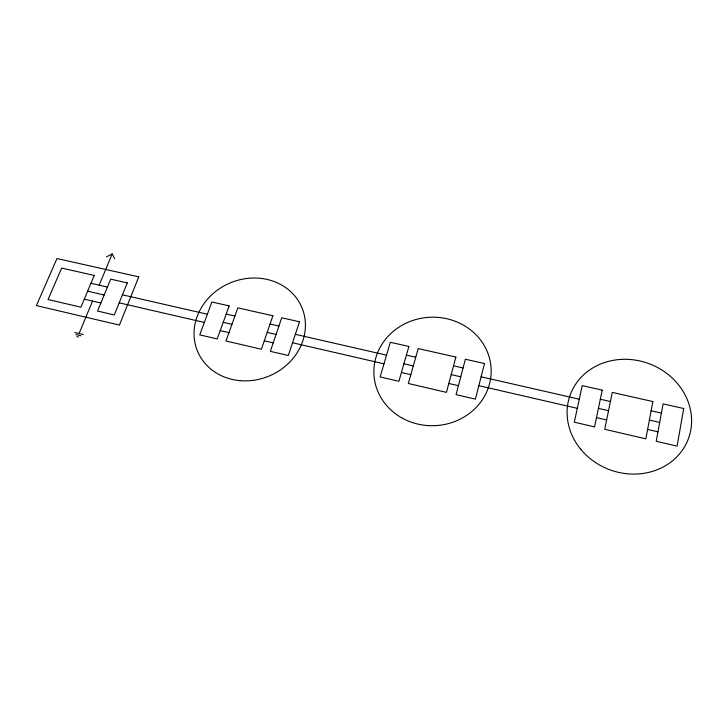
<?xml version="1.0" encoding="UTF-8"?>
<svg xmlns="http://www.w3.org/2000/svg" width="728" height="728" viewBox="0 0 728 728"><rect width="100%" height="100%" fill="white"/><g stroke="black" fill="none" stroke-linecap="round" stroke-linejoin="round"><path stroke-width="1.09" d="M79.079 333.524L92.565 301.083M99.19 285.167L112.176 253.926L114.669 258.695M106.488 256.884L112.176 253.926M90.955 283.301L107.453 287.05M226.199 314.077L234.907 316.061M270.043 324.06L278.906 326.071M406.406 355.091L415.761 357.221M453.535 365.82L463.072 367.986M600.318 399.226L610.401 401.519M651.123 410.783L661.397 413.122M122.45 294.822L207.371 314.223M295.341 334.325L386.523 355.164M481.108 376.776L579.279 399.208M87.633 291.209L104.168 295.004M223.223 322.313L231.95 324.315M267.185 332.396L276.076 334.443M403.922 363.763L413.304 365.92M451.187 374.611L460.751 376.804M598.407 408.381L608.526 410.701M649.376 420.074L659.686 422.44M119.201 302.839L204.331 322.449M292.538 342.761L383.984 363.827M478.842 385.667L577.304 408.344M84.293 299.172L100.873 303.003M220.229 330.603L228.974 332.632M264.3 340.795L273.218 342.861M401.419 372.499L410.829 374.683M448.83 383.465L458.413 385.685M596.487 417.608L606.633 419.956M647.62 429.429L657.957 431.822M74.893 332.532L83.265 334.525M75.885 334.571L80.908 335.772M76.868 336.618L78.542 337.019M683.71 408.526L677.095 446.137L656.219 441.268L663.099 403.876L683.71 408.526M652.852 401.556L645.845 438.848L604.74 429.274L612.266 392.392L652.852 401.556M602.211 390.126L594.558 426.899L574.319 422.185L582.218 385.613L602.211 390.126M484.493 363.545L475.402 399.126L456.065 394.621L465.374 359.232L484.493 363.545M455.874 357.084L446.446 392.374L408.344 383.492L418.209 348.576L455.874 357.084M408.872 346.473L398.899 381.299L380.134 376.922L390.317 342.278L408.872 346.473M299.499 321.776L288.306 355.519L270.343 351.333L281.727 317.763L299.499 321.776M272.891 315.77L261.407 349.249L225.989 340.995L237.838 307.853L272.891 315.77M229.156 305.897L217.208 338.948L199.754 334.88L211.875 301.993L229.156 305.897M138.784 276.858L119.419 325.088L36.4 305.587L56.975 258.531L138.784 276.858M127.282 282.892L114.287 314.96L97.552 311.056L110.711 279.152L127.282 282.892M94.249 275.43L80.935 307.189L48.039 299.517L61.671 268.077L94.249 275.43M239.821 380.644A56.566 50.469 -22.9 0 0 302.138 308.171A56.566 50.469 -22.9 0 0 207.225 299.526A56.566 50.469 -22.9 0 0 239.821 380.644M402.539 418.281A58.668 54.263 -2.4 0 0 491.173 371.808A58.668 54.263 -2.4 0 0 403.849 324.279A58.668 54.263 -2.4 0 0 402.539 418.281M580.753 449.276A63.027 56.556 20.7 0 0 687.341 441.341A63.027 56.556 20.7 0 0 619.956 359.477A63.027 56.556 20.7 0 0 580.753 449.276"/></g></svg>
